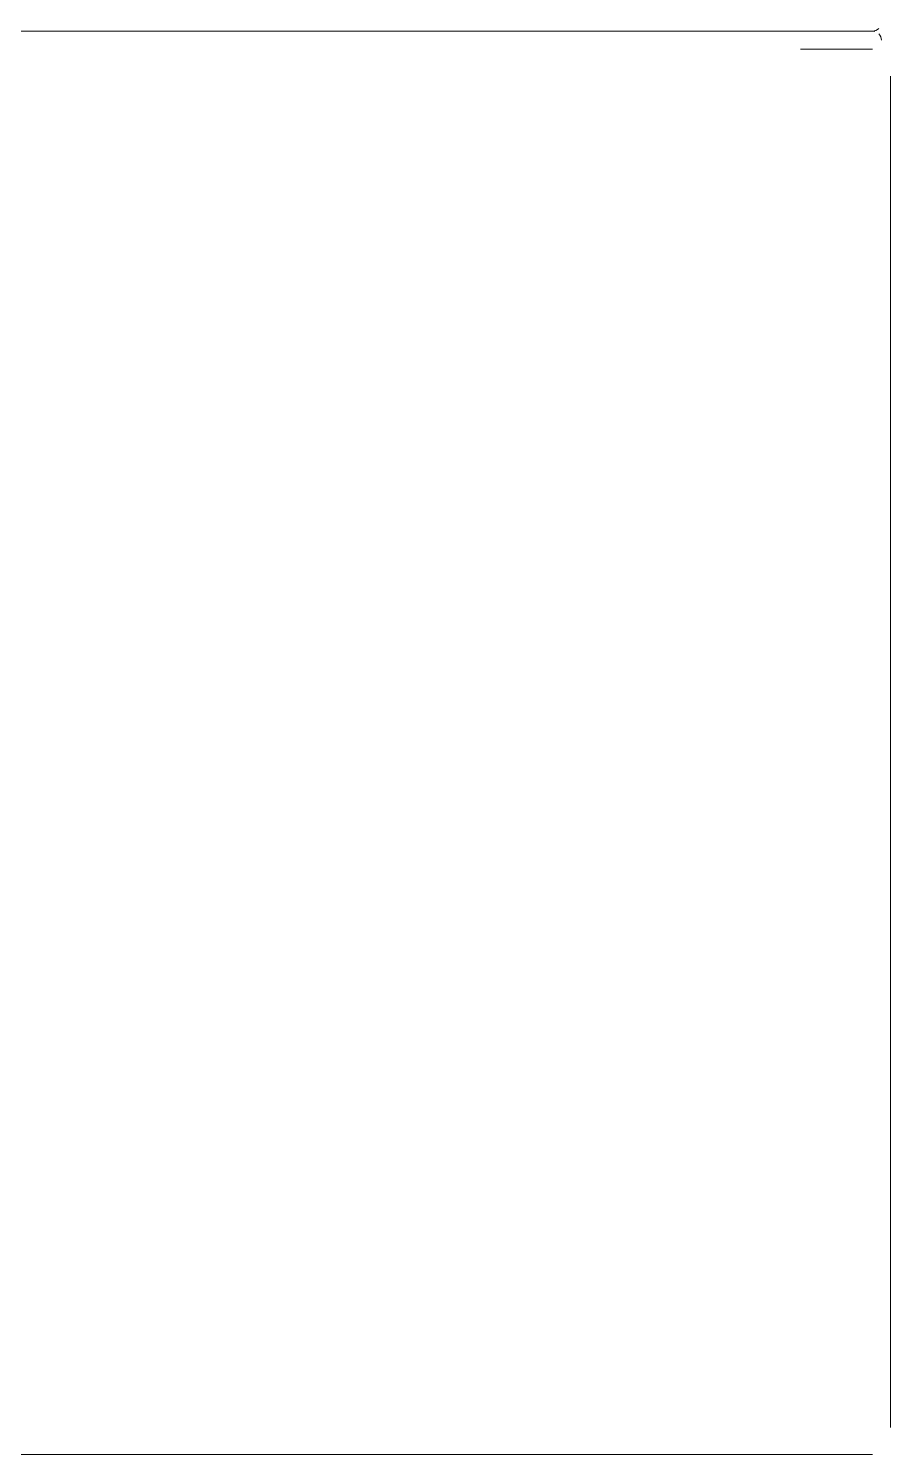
# Model space of a CAD drawing. Header units: millimetres. Extents: x 586.5 to 618.3, y 239.1 to 272.6.
# Drawn here: x 594.551 to 595.03, y 268.67 to 269.462 of the extents above; entities that cross this region are included whole.
import ezdxf

# ---------------------------------------------------------------- set-up
doc = ezdxf.new("R2010")
doc.units = ezdxf.units.MM
doc.header["$LTSCALE"] = 75
doc.layers.add('A Mobiliário LRZ', color=253, linetype='Continuous', lineweight=9)

msp = doc.modelspace()

# ---------------------------------------------------------------- linework, layer by layer
at = {"layer": 'A Mobiliário LRZ'}
for p, q in [((594.38454, 269.4604), (594.97954, 269.4604)), ((594.97954, 269.4604), (594.38454, 269.4604)), ((594.97954, 269.4604), (594.98114, 269.4604)), ((594.97998, 269.4604), (594.97954, 269.4604)), ((594.98157, 269.4604), (594.97998, 269.4604)), ((594.98114, 269.4604), (594.98274, 269.4604)), ((594.98317, 269.4604), (594.98157, 269.4604)), ((594.98274, 269.4604), (594.98433, 269.4604)), ((594.98476, 269.4604), (594.98317, 269.4604)), ((594.98433, 269.4604), (594.98592, 269.4604)), ((594.98634, 269.4604), (594.98476, 269.4604)), ((594.98592, 269.4604), (594.98749, 269.4604)), ((594.98791, 269.4604), (594.98634, 269.4604)), ((594.98749, 269.4604), (594.98905, 269.4604)), ((594.98947, 269.4604), (594.98791, 269.4604)), ((594.98905, 269.4604), (594.9906, 269.4604)), ((594.99101, 269.4604), (594.98947, 269.4604)), ((594.9906, 269.4604), (594.99213, 269.4604)), ((594.99254, 269.4604), (594.99101, 269.4604)), ((594.99213, 269.4604), (594.99363, 269.4604)), ((594.99404, 269.4604), (594.99254, 269.4604)), ((594.99363, 269.4604), (594.99512, 269.4604)), ((594.99552, 269.4604), (594.99404, 269.4604)), ((594.99512, 269.4604), (594.99658, 269.4604)), ((594.99697, 269.4604), (594.99552, 269.4604)), ((594.99658, 269.4604), (594.99801, 269.4604)), ((594.9984, 269.4604), (594.99697, 269.4604)), ((594.99801, 269.4604), (594.99942, 269.4604)), ((594.99979, 269.4604), (594.9984, 269.4604)), ((594.99942, 269.4604), (595.00079, 269.4604)), ((595.00116, 269.4604), (594.99979, 269.4604)), ((595.00079, 269.4604), (595.00213, 269.4604)), ((595.00248, 269.4604), (595.00116, 269.4604)), ((595.00213, 269.4604), (595.00343, 269.4604)), ((595.00378, 269.4604), (595.00248, 269.4604)), ((595.00343, 269.4604), (595.0047, 269.4604)), ((595.00503, 269.4604), (595.00378, 269.4604)), ((595.0047, 269.4604), (595.00592, 269.4604)), ((595.00624, 269.4604), (595.00503, 269.4604)), ((595.00592, 269.4604), (595.0071, 269.4604)), ((595.00741, 269.4604), (595.00624, 269.4604)), ((595.0071, 269.4604), (595.00824, 269.4604)), ((595.00854, 269.4604), (595.00741, 269.4604)), ((595.00824, 269.4604), (595.00933, 269.4604)), ((595.00962, 269.4604), (595.00854, 269.4604)), ((595.00933, 269.4604), (595.01037, 269.4604)), ((595.01065, 269.4604), (595.00962, 269.4604)), ((595.01037, 269.4604), (595.01137, 269.4604)), ((595.01163, 269.4604), (595.01065, 269.4604)), ((595.01137, 269.4604), (595.01231, 269.4604)), ((595.01256, 269.4604), (595.01163, 269.4604)), ((595.01231, 269.4604), (595.0132, 269.4604)), ((595.01343, 269.4604), (595.01256, 269.4604)), ((595.0132, 269.4604), (595.01404, 269.4604)), ((595.01426, 269.4604), (595.01343, 269.4604)), ((595.01404, 269.4604), (595.01482, 269.4604)), ((595.01502, 269.4604), (595.01426, 269.4604)), ((595.01482, 269.4604), (595.01555, 269.4604)), ((595.01573, 269.4604), (595.01502, 269.4604)), ((595.01555, 269.4604), (595.01622, 269.4604)), ((595.01639, 269.4604), (595.01573, 269.4604)), ((595.01622, 269.4604), (595.01683, 269.4604)), ((595.01698, 269.4604), (595.01639, 269.4604)), ((595.01683, 269.4604), (595.01737, 269.4604)), ((595.01751, 269.4604), (595.01698, 269.4604)), ((595.01737, 269.4604), (595.01786, 269.4604)), ((595.01799, 269.4604), (595.01751, 269.4604)), ((595.01786, 269.4604), (595.01829, 269.4604)), ((595.0184, 269.4604), (595.01799, 269.4604)), ((595.01829, 269.4604), (595.01866, 269.4604)), ((595.01875, 269.4604), (595.0184, 269.4604)), ((595.01866, 269.4604), (595.01896, 269.4604)), ((595.01903, 269.4604), (595.01875, 269.4604)), ((595.01896, 269.4604), (595.0192, 269.4604)), ((595.01926, 269.4604), (595.01903, 269.4604)), ((595.0192, 269.4604), (595.01938, 269.4604)), ((595.01942, 269.4604), (595.01926, 269.4604)), ((595.01938, 269.4604), (595.01949, 269.4604)), ((595.01951, 269.4604), (595.01942, 269.4604)), ((595.01949, 269.4604), (595.01954, 269.4604)), ((595.01954, 269.4604), (595.01951, 269.4604)), ((595.01954, 269.4604), (595.01954, 269.4604)), ((594.97954, 269.4504), (594.98114, 269.4504)), ((594.98114, 269.4504), (594.98274, 269.4504)), ((594.98274, 269.4504), (594.98433, 269.4504)), ((594.98433, 269.4504), (594.98592, 269.4504)), ((594.98592, 269.4504), (594.98749, 269.4504)), ((594.98749, 269.4504), (594.98905, 269.4504)), ((594.98905, 269.4504), (594.9906, 269.4504)), ((594.9906, 269.4504), (594.99213, 269.4504)), ((594.99213, 269.4504), (594.99363, 269.4504)), ((594.99363, 269.4504), (594.99512, 269.4504)), ((594.99512, 269.4504), (594.99658, 269.4504)), ((594.99658, 269.4504), (594.99801, 269.4504)), ((594.99801, 269.4504), (594.99942, 269.4504)), ((594.99942, 269.4504), (595.00079, 269.4504)), ((595.00079, 269.4504), (595.00213, 269.4504)), ((595.00213, 269.4504), (595.00343, 269.4504)), ((595.00343, 269.4504), (595.0047, 269.4504)), ((595.0047, 269.4504), (595.00592, 269.4504)), ((595.00592, 269.4504), (595.0071, 269.4504)), ((595.0071, 269.4504), (595.00824, 269.4504)), ((595.00824, 269.4504), (595.00933, 269.4504)), ((595.00933, 269.4504), (595.01037, 269.4504)), ((595.01037, 269.4504), (595.01137, 269.4504)), ((595.01137, 269.4504), (595.01231, 269.4504)), ((595.01231, 269.4504), (595.0132, 269.4504)), ((595.0132, 269.4504), (595.01404, 269.4504)), ((595.01404, 269.4504), (595.01482, 269.4504)), ((595.01482, 269.4504), (595.01555, 269.4504)), ((595.01555, 269.4504), (595.01622, 269.4504)), ((595.01622, 269.4504), (595.01683, 269.4504)), ((595.01683, 269.4504), (595.01737, 269.4504)), ((595.01737, 269.4504), (595.01786, 269.4504)), ((595.01786, 269.4504), (595.01829, 269.4504)), ((595.01829, 269.4504), (595.01866, 269.4504)), ((595.01866, 269.4504), (595.01896, 269.4504)), ((595.01896, 269.4504), (595.0192, 269.4504)), ((595.0192, 269.4504), (595.01938, 269.4504)), ((595.01938, 269.4504), (595.01949, 269.4504)), ((595.01949, 269.4504), (595.01954, 269.4504)), ((595.01954, 269.4504), (595.01954, 269.4504)), ((595.02954, 268.6854), (595.02954, 269.4354)), ((594.97954, 268.6704), (594.38454, 268.6704)), ((594.97998, 268.6704), (594.97954, 268.6704)), ((594.98157, 268.6704), (594.97998, 268.6704)), ((594.98317, 268.6704), (594.98157, 268.6704)), ((594.98476, 268.6704), (594.98317, 268.6704)), ((594.98634, 268.6704), (594.98476, 268.6704)), ((594.98791, 268.6704), (594.98634, 268.6704)), ((594.98947, 268.6704), (594.98791, 268.6704)), ((594.99101, 268.6704), (594.98947, 268.6704)), ((594.99254, 268.6704), (594.99101, 268.6704)), ((594.99404, 268.6704), (594.99254, 268.6704)), ((594.99552, 268.6704), (594.99404, 268.6704)), ((594.99697, 268.6704), (594.99552, 268.6704)), ((594.9984, 268.6704), (594.99697, 268.6704)), ((594.99979, 268.6704), (594.9984, 268.6704)), ((595.00116, 268.6704), (594.99979, 268.6704)), ((595.00248, 268.6704), (595.00116, 268.6704)), ((595.00378, 268.6704), (595.00248, 268.6704)), ((595.00503, 268.6704), (595.00378, 268.6704)), ((595.00624, 268.6704), (595.00503, 268.6704)), ((595.00741, 268.6704), (595.00624, 268.6704)), ((595.00854, 268.6704), (595.00741, 268.6704)), ((595.00962, 268.6704), (595.00854, 268.6704)), ((595.01065, 268.6704), (595.00962, 268.6704)), ((595.01163, 268.6704), (595.01065, 268.6704)), ((595.01256, 268.6704), (595.01163, 268.6704)), ((595.01343, 268.6704), (595.01256, 268.6704)), ((595.01426, 268.6704), (595.01343, 268.6704)), ((595.01502, 268.6704), (595.01426, 268.6704)), ((595.01573, 268.6704), (595.01502, 268.6704)), ((595.01639, 268.6704), (595.01573, 268.6704)), ((595.01698, 268.6704), (595.01639, 268.6704)), ((595.01751, 268.6704), (595.01698, 268.6704)), ((595.01799, 268.6704), (595.01751, 268.6704)), ((595.0184, 268.6704), (595.01799, 268.6704)), ((595.01875, 268.6704), (595.0184, 268.6704)), ((595.01903, 268.6704), (595.01875, 268.6704)), ((595.01926, 268.6704), (595.01903, 268.6704)), ((595.01942, 268.6704), (595.01926, 268.6704)), ((595.01951, 268.6704), (595.01942, 268.6704)), ((595.01954, 268.6704), (595.01951, 268.6704))]:
    msp.add_line(p, q, dxfattribs=at)
for centre, start, end in [((595.01954, 269.4554), 90, 97.62999), ((595.01954, 269.4654), 270, 315), ((595.01954, 269.4554), 75, 90), ((595.01954, 269.4554), 0, 45)]:
    msp.add_arc(centre, 0.005, start, end, dxfattribs=at)

doc.saveas('drawing.dxf')
